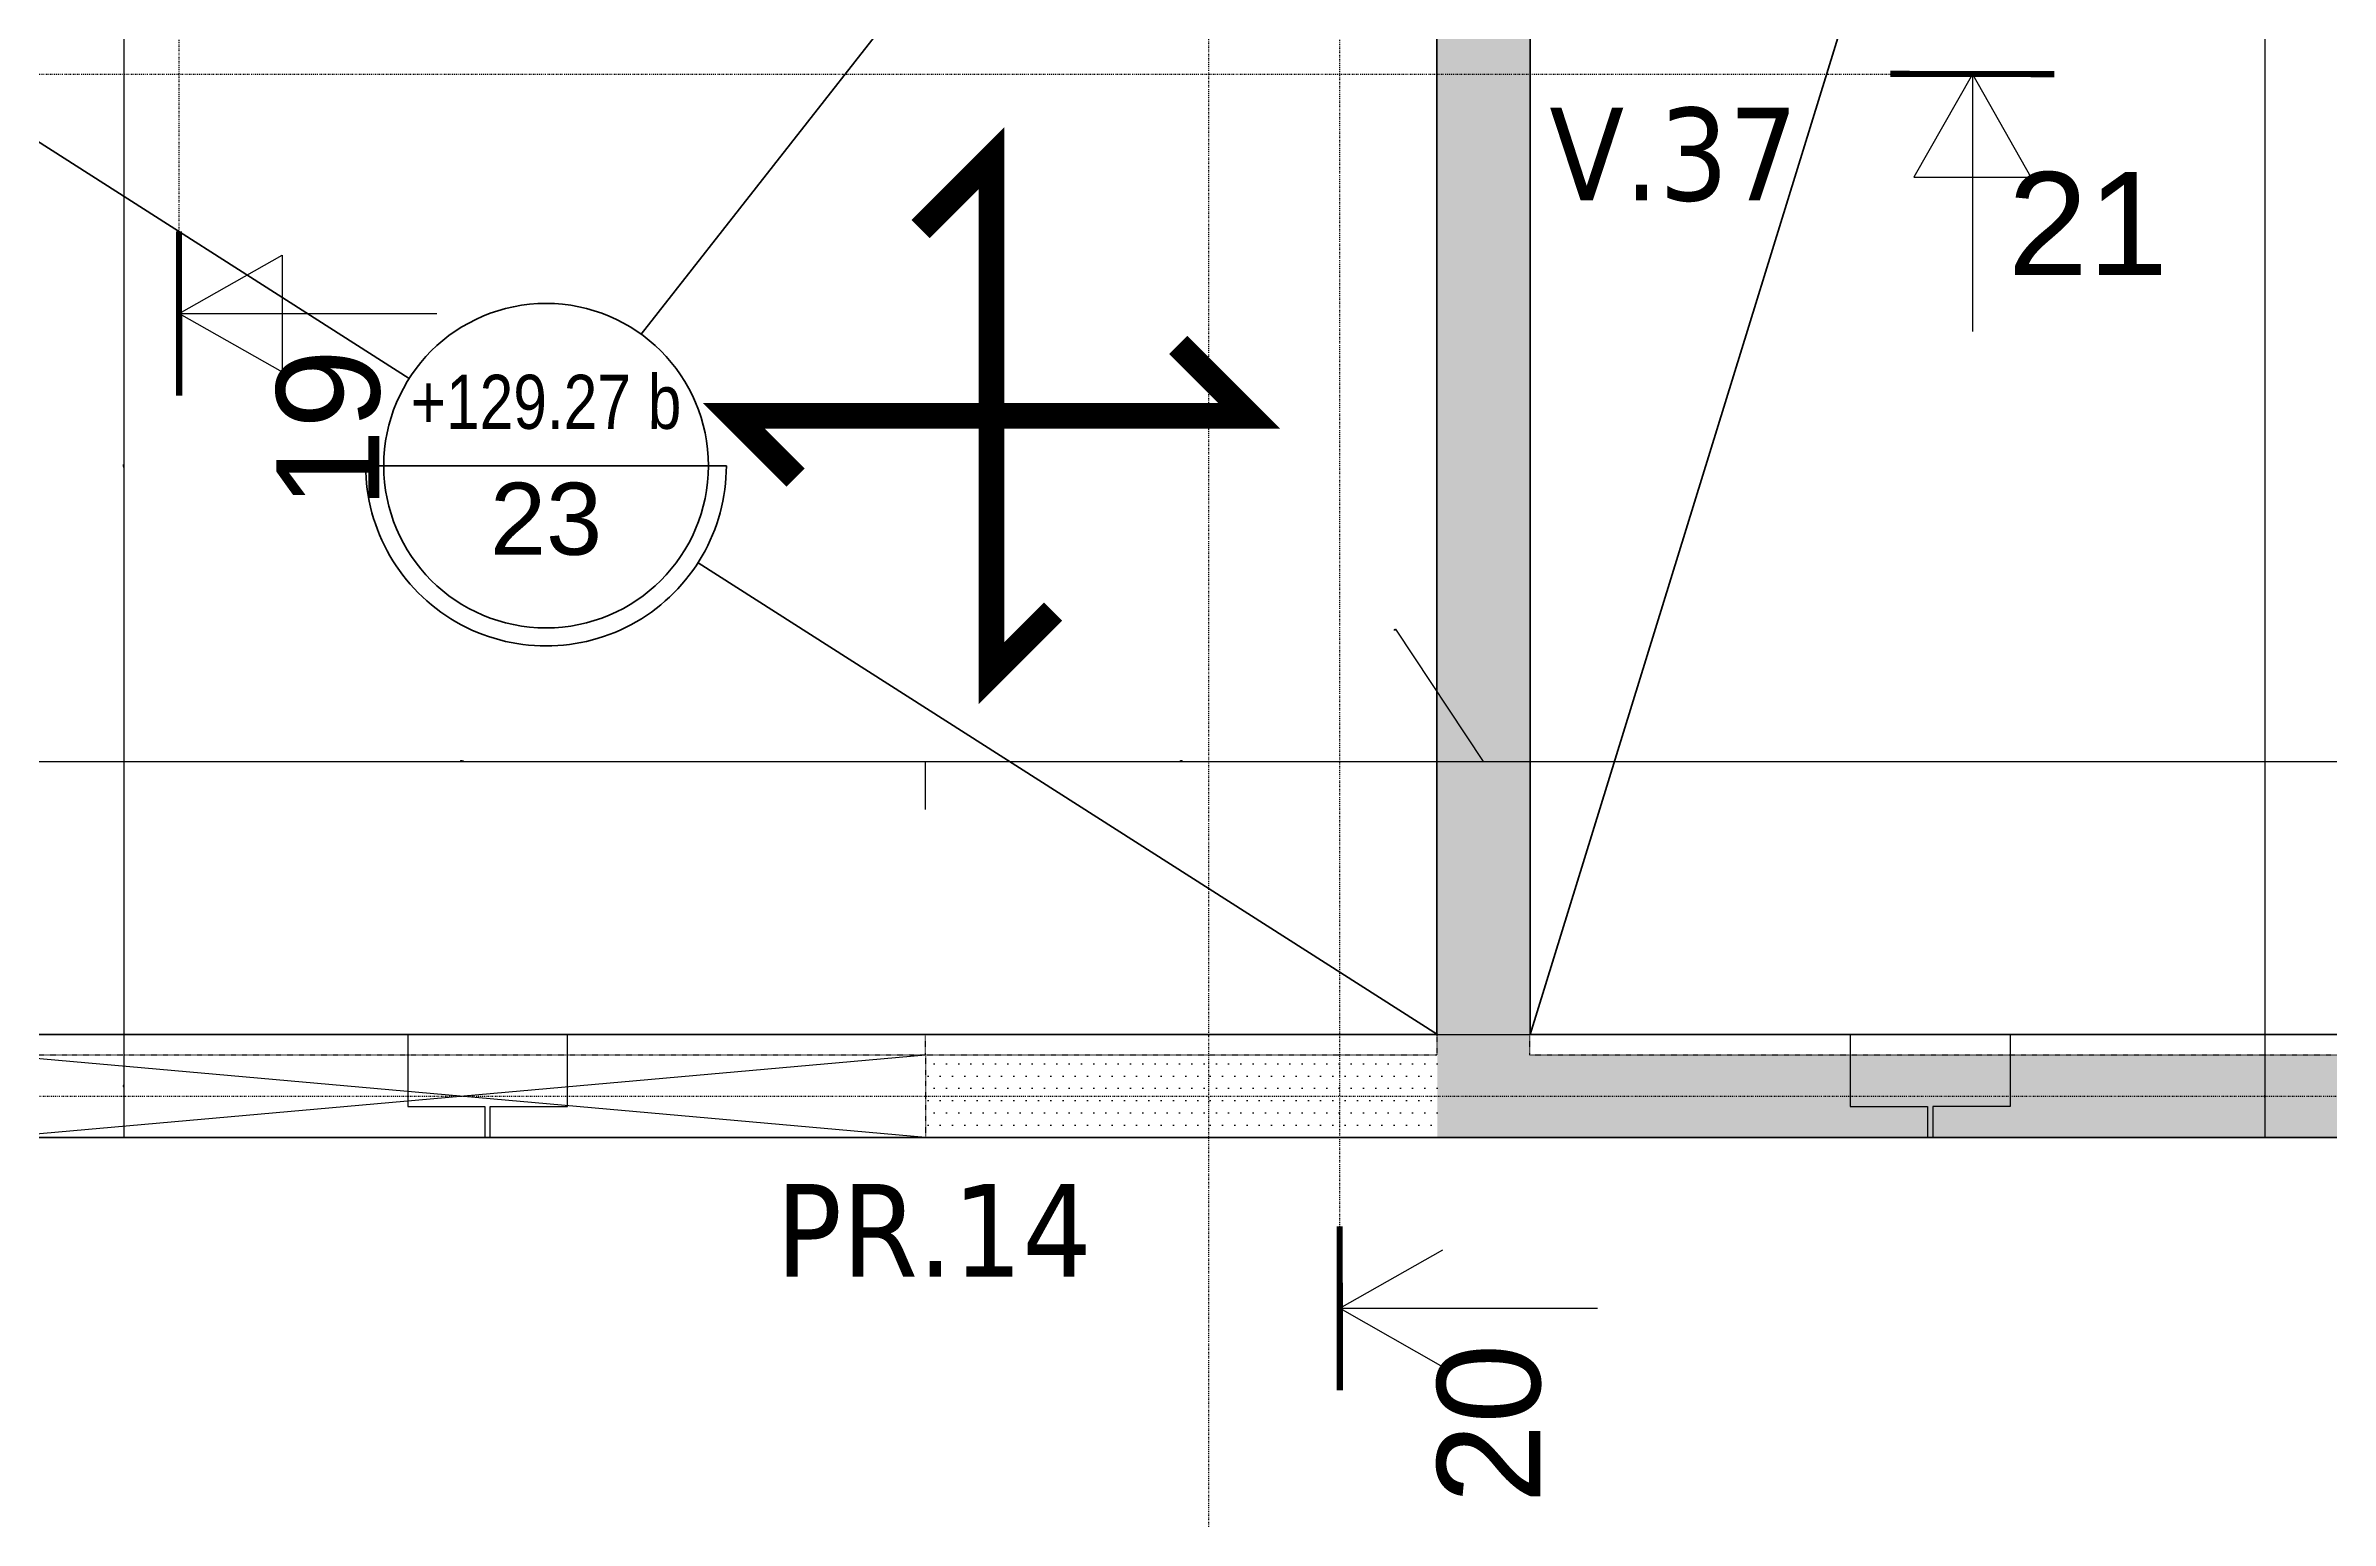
# Model space of a CAD drawing. Extents: x -12912 to 27386, y 1818 to 8189.
# Drawn here: x 5568.2 to 6011.7, y 5809.6 to 6095.9 of the extents above; entities that cross this region are included whole.
import ezdxf

# ---------------------------------------------------------------- set-up
doc = ezdxf.new("R2010")
doc.units = 0
doc.header["$MEASUREMENT"] = 0
for name, pattern in [('CACHE2', [4.7625, 3.175, -1.5875]), ('GrDotted', [0.4, 0.1, -0.1, 0.1, -0.1]), ('GrFeatureAxis', [0.85, 0.25, -0.2, 0.1, -0.2, 0.1]), ('STRICHPUNKT2_S11', [0.9, 0.7, -0.1, 0, -0.1])]:
    doc.linetypes.add(name, pattern=pattern)
doc.layers.get('0').update_dxf_attribs({"linetype": 'CONTINUOUS'})
doc.layers.get('DEFPOINTS').update_dxf_attribs({"linetype": 'CONTINUOUS'})
for name, color, linetype in [('K_ENT_M_Building_Coffrage PH Sous sol', 7, 'CONTINUOUS'), ('préfa v', 2, 'CONTINUOUS'), ('STR_COTATION', 1, 'CONTINUOUS'), ('STR_OPENING', 161, 'CONTINUOUS'), ('STR_SURCH', 9, 'CACHE2'), ('STR_TXT_PR', 2, 'CONTINUOUS'), ('STR_TXT_V', 102, 'CONTINUOUS')]:
    doc.layers.add(name, color=color, linetype=linetype)
for name, color, linetype, lineweight in [('STR_AXES', 4, 'STRICHPUNKT2_S11', 25), ('STR_dob_dalles', 130, 'CONTINUOUS', 35), ('STR_VOILES', 6, 'CONTINUOUS', 70)]:
    doc.layers.add(name, color=color, linetype=linetype, lineweight=lineweight)
doc.styles.add('EPAIS', font='TAHOMA.TTF')
doc.styles.add('GrCut', font='swissli.ttf', dxfattribs={"height": 0.2})
doc.styles.add('GrDimensions', font='simplex.shx')
doc.dimstyles.new('GrDimensions', dxfattribs={"dimtxt": 0.09, "dimasz": 0.05, "dimexe": 0.07, "dimexo": 0, "dimgap": 0.05, "dimtad": 1, "dimzin": 0, "dimdsep": 46, "dimtxsty": 'GrDimensions', "dimblk": 'ARCHTICK', "dimblk1": 'ARCHTICK', "dimblk2": 'ARCHTICK', "dimcen": 0.09, "dimadec": 0, "dimazin": 0, "dimtfac": 1, "dimtdec": 4, "dimtmove": 0, "dimatfit": 3, "dimldrblk": 'OPEN30', "dimfxl": 0, "dimtolj": 1, "dimtzin": 0, "dimarcsym": 0})
doc.dimstyles.new('nOVO', dxfattribs={"dimscale": 1.3, "dimtxt": 0.09, "dimasz": 0.05, "dimexe": 0.07, "dimexo": 0, "dimgap": 0.05, "dimtad": 1, "dimzin": 0, "dimdsep": 46, "dimtxsty": 'GrDimensions', "dimblk": 'ARCHTICK', "dimcen": 0.09, "dimadec": 0, "dimazin": 0, "dimtfac": 1, "dimtmove": 0, "dimatfit": 3, "dimldrblk": 'OPEN30', "dimfxl": 0, "dimtolj": 1, "dimtzin": 0, "dimarcsym": 0})
doc.dimstyles.new('Novo_MALKO', dxfattribs={"dimscale": 1.3, "dimtxt": 0.09, "dimasz": 0.05, "dimexe": 0.07, "dimexo": 0, "dimgap": 0.05, "dimtad": 1, "dimdec": 0, "dimlfac": 100, "dimzin": 0, "dimdsep": 46, "dimtxsty": 'GrDimensions', "dimblk": 'ARCHTICK', "dimcen": 0.09, "dimadec": 0, "dimazin": 0, "dimtfac": 1, "dimtdec": 0, "dimtmove": 0, "dimatfit": 3, "dimldrblk": 'OPEN30', "dimfxl": 0, "dimtolj": 1, "dimtzin": 0, "dimarcsym": 0})
pattern_1 = [(0, (5243.0074, 5883.9378), (1.190625, 2.38125), [0, -2.38125])]

# ---------------------------------------------------------------- blocks, each defined once
blk = doc.blocks.new('_ArchTick')
at = {"color": 0, "linetype": 'ByBlock', "const_width": 0.15}
blk.add_lwpolyline([(-0.5, -0.5), (0.5, 0.5)], dxfattribs=at)
blk = doc.blocks.new('*D261')
at = {"layer": 'DEFPOINTS', "color": 0, "linetype": 'Continuous'}
for p in [(5739.01, 5956.91), (5559.01, 5950.92), (5739.01, 5947.56)]:
    blk.add_point(p, dxfattribs=at)
at = {"layer": 'STR_COTATION', "color": 0, "linetype": 'Continuous', "lineweight": -2}
for p, q in [((5559.01, 5950.92), (5559.01, 5957)), ((5559.01, 5956.91), (5739.01, 5956.91)), ((5739.01, 5947.56), (5739.01, 5957))]:
    blk.add_line(p, q, dxfattribs=at)
at = {"layer": 'STR_COTATION', "color": 0, "linetype": 'Continuous', "lineweight": -2, "xscale": 0.065, "yscale": 0.065, "zscale": 0.065, "rotation": 180}
blk.add_blockref('_ArchTick', (5559.01, 5956.91), dxfattribs=at)
at = {"layer": 'STR_COTATION', "color": 0, "linetype": 'Continuous', "lineweight": -2, "xscale": 0.065, "yscale": 0.065, "zscale": 0.065}
blk.add_blockref('_ArchTick', (5739.01, 5956.91), dxfattribs=at)
at = {"layer": 'STR_COTATION', "color": 0, "linetype": 'Continuous', "lineweight": -3, "insert": (5649.01, 5957.03), "char_height": 0.117, "attachment_point": 5, "style": 'GrDimensions'}
blk.add_mtext('\\A1;180.00', dxfattribs=at)
blk = doc.blocks.new('_Open30')
at = {"color": 0, "linetype": 'ByBlock', "lineweight": -2}
for p, q in [((-1, 0.3), (0, 0)), ((0, 0), (-1, -0.3)), ((0, 0), (-1, 0))]:
    blk.add_line(p, q, dxfattribs=at)
blk = doc.blocks.new('*D262')
at = {"layer": 'DEFPOINTS', "color": 0, "linetype": 'Continuous'}
for p in [(5838.23, 5956.91), (5739.01, 5947.56), (5838.23, 5947.52)]:
    blk.add_point(p, dxfattribs=at)
at = {"layer": 'STR_COTATION', "color": 0, "linetype": 'Continuous', "lineweight": -2}
for p, q in [((5739.01, 5947.56), (5739.01, 5957)), ((5739.01, 5956.91), (5838.23, 5956.91)), ((5838.23, 5947.52), (5838.23, 5957))]:
    blk.add_line(p, q, dxfattribs=at)
at = {"layer": 'STR_COTATION', "color": 0, "linetype": 'Continuous', "lineweight": -2, "xscale": 0.065, "yscale": 0.065, "zscale": 0.065, "rotation": 180}
blk.add_blockref('_ArchTick', (5739.01, 5956.91), dxfattribs=at)
at = {"layer": 'STR_COTATION', "color": 0, "linetype": 'Continuous', "lineweight": -2, "xscale": 0.065, "yscale": 0.065, "zscale": 0.065}
blk.add_blockref('_ArchTick', (5838.23, 5956.91), dxfattribs=at)
at = {"layer": 'STR_COTATION', "color": 0, "linetype": 'Continuous', "lineweight": -3, "insert": (5788.62, 5957.03), "char_height": 0.117, "attachment_point": 5, "style": 'GrDimensions'}
blk.add_mtext('\\A1;9922', dxfattribs=at)
blk = doc.blocks.new('*D263')
at = {"layer": 'DEFPOINTS', "color": 0, "linetype": 'Continuous'}
for p in [(5856.37, 5956.91), (5856.37, 5953.86), (5838.23, 5947.52)]:
    blk.add_point(p, dxfattribs=at)
at = {"layer": 'STR_COTATION', "color": 0, "linetype": 'Continuous', "lineweight": -2}
for p, q in [((5830.43, 5982.38), (5829.93, 5982.38)), ((5847.3, 5956.91), (5830.43, 5982.38)), ((5838.23, 5947.52), (5838.23, 5957)), ((5838.23, 5956.91), (5856.37, 5956.91)), ((5856.37, 5953.86), (5856.37, 5957))]:
    blk.add_line(p, q, dxfattribs=at)
at = {"layer": 'STR_COTATION', "color": 0, "linetype": 'Continuous', "lineweight": -2, "xscale": 0.065, "yscale": 0.065, "zscale": 0.065, "rotation": 180}
blk.add_blockref('_ArchTick', (5838.23, 5956.91), dxfattribs=at)
at = {"layer": 'STR_COTATION', "color": 0, "linetype": 'Continuous', "lineweight": -2, "xscale": 0.065, "yscale": 0.065, "zscale": 0.065}
blk.add_blockref('_ArchTick', (5856.37, 5956.91), dxfattribs=at)
at = {"layer": 'STR_COTATION', "color": 0, "linetype": 'Continuous', "lineweight": -3, "insert": (5830.18, 5982.51), "char_height": 0.117, "attachment_point": 5, "style": 'GrDimensions'}
blk.add_mtext('\\A1;1813', dxfattribs=at)
blk = doc.blocks.new('*D264')
at = {"layer": 'DEFPOINTS', "color": 0, "linetype": 'Continuous'}
for p in [(6665.44, 5956.91), (5856.37, 5948.65), (6665.44, 5948.24)]:
    blk.add_point(p, dxfattribs=at)
at = {"layer": 'STR_COTATION', "color": 0, "linetype": 'Continuous', "lineweight": -2}
for p, q in [((5856.37, 5948.65), (5856.37, 5957)), ((5856.37, 5956.91), (6665.44, 5956.91)), ((6665.44, 5948.24), (6665.44, 5957))]:
    blk.add_line(p, q, dxfattribs=at)
at = {"layer": 'STR_COTATION', "color": 0, "linetype": 'Continuous', "lineweight": -2, "xscale": 0.065, "yscale": 0.065, "zscale": 0.065, "rotation": 180}
blk.add_blockref('_ArchTick', (5856.37, 5956.91), dxfattribs=at)
at = {"layer": 'STR_COTATION', "color": 0, "linetype": 'Continuous', "lineweight": -2, "xscale": 0.065, "yscale": 0.065, "zscale": 0.065}
blk.add_blockref('_ArchTick', (6665.44, 5956.91), dxfattribs=at)
at = {"layer": 'STR_COTATION', "color": 0, "linetype": 'Continuous', "lineweight": -3, "insert": (6260.9, 5957.03), "char_height": 0.117, "attachment_point": 5, "style": 'GrDimensions'}
blk.add_mtext('\\A1;80907', dxfattribs=at)
blk = doc.blocks.new('*D385')
at = {"layer": 'DEFPOINTS', "color": 0, "linetype": 'Continuous'}
for p in [(5576.99, 5903.92), (5583.48, 5903.92), (5576.99, 5883.91)]:
    blk.add_point(p, dxfattribs=at)
at = {"layer": 'STR_COTATION', "color": 0, "linetype": 'Continuous', "lineweight": -2}
for p, q in [((5576.99, 5903.92), (5583.57, 5903.92)), ((5583.48, 5883.91), (5583.48, 5903.92)), ((5576.99, 5883.91), (5583.57, 5883.91))]:
    blk.add_line(p, q, dxfattribs=at)
at = {"layer": 'STR_COTATION', "color": 0, "linetype": 'Continuous', "lineweight": -2, "xscale": 0.065, "yscale": 0.065, "zscale": 0.065}
for p, rotation in [((5583.48, 5903.92), 90), ((5583.48, 5883.91), 270)]:
    blk.add_blockref('_ArchTick', p, dxfattribs=dict(at, rotation=rotation))
at = {"layer": 'STR_COTATION', "color": 0, "linetype": 'Continuous', "lineweight": -3, "insert": (5583.36, 5893.92), "char_height": 0.117, "attachment_point": 5, "rotation": 90, "style": 'GrDimensions'}
blk.add_mtext('\\A1;2000', dxfattribs=at)
blk = doc.blocks.new('*D386')
at = {"layer": 'DEFPOINTS', "color": 0, "linetype": 'Continuous'}
for p in [(5574.74, 6124.65), (5583.48, 6124.65), (5576.99, 5903.92)]:
    blk.add_point(p, dxfattribs=at)
at = {"layer": 'STR_COTATION', "color": 0, "linetype": 'Continuous', "lineweight": -2}
for p, q in [((5574.74, 6124.65), (5583.57, 6124.65)), ((5583.48, 5903.92), (5583.48, 6124.65)), ((5576.99, 5903.92), (5583.57, 5903.92))]:
    blk.add_line(p, q, dxfattribs=at)
at = {"layer": 'STR_COTATION', "color": 0, "linetype": 'Continuous', "lineweight": -2, "xscale": 0.065, "yscale": 0.065, "zscale": 0.065}
for p, rotation in [((5583.48, 6124.65), 90), ((5583.48, 5903.92), 270)]:
    blk.add_blockref('_ArchTick', p, dxfattribs=dict(at, rotation=rotation))
at = {"layer": 'STR_COTATION', "color": 0, "linetype": 'Continuous', "lineweight": -3, "insert": (5583.36, 6014.28), "char_height": 0.117, "attachment_point": 5, "rotation": 90, "style": 'GrDimensions'}
blk.add_mtext('\\A1;220.73', dxfattribs=at)
blk = doc.blocks.new('*D855')
at = {"layer": 'DEFPOINTS', "color": 0, "ltscale": 4.5}
for p in [(5803.02, 7664.56), (7797.32, 7664.56), (7422.53, 5883.81)]:
    blk.add_point(p, dxfattribs=at)
at = {"layer": 'STR_COTATION', "color": 0, "lineweight": -2, "ltscale": 4.5}
for p, q in [((7797.22, 7664.56), (7797.41, 7664.56)), ((7797.32, 5883.81), (7797.32, 7664.56)), ((7797.22, 5883.81), (7797.41, 5883.81))]:
    blk.add_line(p, q, dxfattribs=at)
at = {"layer": 'STR_COTATION', "color": 0, "lineweight": -2, "ltscale": 4.5, "xscale": 0.065, "yscale": 0.065, "zscale": 0.065}
for p, rotation in [((7797.32, 7664.56), 90), ((7797.32, 5883.81), 270)]:
    blk.add_blockref('_ArchTick', p, dxfattribs=dict(at, rotation=rotation))
at = {"layer": 'STR_COTATION', "color": 0, "ltscale": 4.5, "insert": (7797.19, 6774.18), "char_height": 0.117, "attachment_point": 5, "rotation": 90, "style": 'GrDimensions'}
blk.add_mtext('\\A1;1780.75', dxfattribs=at)
blk = doc.blocks.new('*D962')
at = {"layer": 'DEFPOINTS', "color": 0, "ltscale": 4.5}
for p in [(5999.03, 5899.91), (6007.29, 5899.91), (6007.29, 5883.91)]:
    blk.add_point(p, dxfattribs=at)
at = {"layer": 'STR_COTATION', "color": 0, "lineweight": -2, "ltscale": 4.5}
for p, q in [((5999.12, 5899.91), (5998.94, 5899.91)), ((5999.03, 5883.91), (5999.03, 5899.91)), ((5999.12, 5883.91), (5998.94, 5883.91))]:
    blk.add_line(p, q, dxfattribs=at)
at = {"layer": 'STR_COTATION', "color": 0, "lineweight": -2, "ltscale": 4.5, "xscale": 0.065, "yscale": 0.065, "zscale": 0.065}
for p, rotation in [((5999.03, 5899.91), 90), ((5999.03, 5883.91), 270)]:
    blk.add_blockref('_ArchTick', p, dxfattribs=dict(at, rotation=rotation))
at = {"layer": 'STR_COTATION', "color": 0, "ltscale": 4.5, "insert": (5998.91, 5891.91), "char_height": 0.117, "attachment_point": 5, "rotation": 90, "style": 'GrDimensions'}
blk.add_mtext('\\A1;1600', dxfattribs=at)
blk = doc.blocks.new('*D963')
at = {"layer": 'DEFPOINTS', "color": 0, "ltscale": 4.5}
for p in [(5987.35, 6490.49), (5999.03, 6490.49), (6007.29, 5899.91)]:
    blk.add_point(p, dxfattribs=at)
at = {"layer": 'STR_COTATION', "color": 0, "lineweight": -2, "ltscale": 4.5}
for p, q in [((5998.94, 6490.49), (5999.12, 6490.49)), ((5999.03, 5899.91), (5999.03, 6490.49)), ((5999.12, 5899.91), (5998.94, 5899.91))]:
    blk.add_line(p, q, dxfattribs=at)
at = {"layer": 'STR_COTATION', "color": 0, "lineweight": -2, "ltscale": 4.5, "xscale": 0.065, "yscale": 0.065, "zscale": 0.065}
for p, rotation in [((5999.03, 6490.49), 90), ((5999.03, 5899.91), 270)]:
    blk.add_blockref('_ArchTick', p, dxfattribs=dict(at, rotation=rotation))
at = {"layer": 'STR_COTATION', "color": 0, "ltscale": 4.5, "insert": (5998.91, 6195.2), "char_height": 0.117, "attachment_point": 5, "rotation": 90, "style": 'GrDimensions'}
blk.add_mtext('\\A1;590.58', dxfattribs=at)

msp = doc.modelspace()

# ---------------------------------------------------------------- hatches: boundary and pattern name
at = {"layer": 'STR_SURCH', "linetype": 'Continuous'}
h = msp.add_hatch(dxfattribs=at)
h.set_pattern_fill('DOTS', color=256, scale=1.5, style=0)
h.set_pattern_definition(pattern_1)
h.paths.add_polyline_path([(5856.326, 5899.901), (5856.365, 6490.49), (5838.269, 6508.588), (5838.229, 5899.914), (5838.325, 5899.902)])
h = msp.add_hatch(dxfattribs=at)
h.set_pattern_fill('DOTS', color=256, scale=1.5, style=0)
h.set_pattern_definition(pattern_1)
h.paths.add_polyline_path([(5739.007, 5883.914), (5838.325, 5883.914), (5838.325, 5899.914), (5739.007, 5899.914)])
h = msp.add_hatch(dxfattribs=at)
h.set_pattern_fill('DOTS', color=256, scale=1.5, style=0)
h.set_pattern_definition(pattern_1)
h.paths.add_polyline_path([(5838.325, 5883.914), (7210.626, 5883.914), (7210.626, 5899.914), (5838.325, 5899.914)])

# ---------------------------------------------------------------- linework, layer by layer
at = {"color": 1, "linetype": 'ByBlock', "const_width": 5}
for points in [[(5751.796, 6024.032), (5751.796, 6074.032), (5738.042, 6060.278)], [(5751.796, 6024.032), (5801.796, 6024.032), (5788.042, 6037.785)], [(5713.786, 6012.041), (5701.796, 6024.032), (5751.796, 6024.032)], [(5763.786, 5986.023), (5751.796, 5974.032), (5751.796, 6024.032)]]:
    msp.add_lwpolyline(points, dxfattribs=at)
at = {"layer": 'K_ENT_M_Building_Coffrage PH Sous sol', "color": 7, "linetype": 'Continuous', "extrusion": (1.22461e-16, -2.71917e-32, -1)}
for p, q in [((5942.208, 6090.376), (5930.861, 6070.376)), ((5942.208, 6090.376), (5942.208, 6070.376)), ((5942.208, 6090.376), (5953.554, 6070.376)), ((5930.861, 6070.376), (5953.554, 6070.376)), ((5942.208, 6070.376), (5942.208, 6040.376))]:
    msp.add_line(p, q, dxfattribs=at)
at = {"layer": 'K_ENT_M_Building_Coffrage PH Sous sol', "color": 7, "linetype": 'Continuous'}
for p, q in [((5594.125, 6043.883), (5614.125, 6055.229)), ((5614.125, 6055.229), (5614.125, 6032.536)), ((5594.125, 6043.883), (5614.125, 6043.883)), ((5594.125, 6043.883), (5614.125, 6032.536)), ((5614.125, 6043.883), (5644.125, 6043.883)), ((5819.414, 5850.763), (5839.414, 5862.109)), ((5819.414, 5850.763), (5839.414, 5850.763)), ((5819.414, 5850.763), (5839.414, 5839.416)), ((5839.414, 5850.763), (5869.414, 5850.763))]:
    msp.add_line(p, q, dxfattribs=at)
at = {"layer": 'K_ENT_M_Building_Coffrage PH Sous sol', "color": 7, "linetype": 'GrFeatureAxis'}
for points in [[(5594.125, 6043.883), (5594.125, 6434.714)], [(5819.414, 5850.763), (5819.414, 6271.608)], [(5425.09, 6090.376), (5942.208, 6090.376)]]:
    msp.add_lwpolyline(points, dxfattribs=at)
at = {"layer": 'K_ENT_M_Building_Coffrage PH Sous sol', "color": 7, "linetype": 'Continuous', "extrusion": (1.22461e-16, -2.71917e-32, -1), "const_width": 1.2}
msp.add_lwpolyline([(-5926.283, 6090.396), (-5958.133, 6090.356)], dxfattribs=at)
at = {"layer": 'K_ENT_M_Building_Coffrage PH Sous sol', "color": 7, "linetype": 'Continuous', "const_width": 1.2}
for points in [[(5594.105, 6059.808), (5594.145, 6027.957)], [(5819.394, 5866.688), (5819.434, 5834.837)]]:
    msp.add_lwpolyline(points, dxfattribs=at)
at = {"layer": 'préfa v'}
for points in [[(5638.5, 5903.914), (5638.5, 5889.914), (5653.5, 5889.914), (5653.5, 5883.914), (5374.5, 5883.914), (5374.5, 5889.914), (5389.5, 5889.914), (5389.5, 5903.914)], [(5918.497, 5903.914), (5918.497, 5889.914), (5933.497, 5889.914), (5933.497, 5883.914), (5654.497, 5883.914), (5654.497, 5889.914), (5669.497, 5889.914), (5669.497, 5903.914)], [(5949.507, 5903.914), (5949.507, 5889.914), (5934.507, 5889.914), (5934.507, 5883.914), (6213.507, 5883.914), (6213.507, 5889.914), (6198.507, 5889.914), (6198.507, 5903.914)]]:
    msp.add_lwpolyline(points, close=True, dxfattribs=at)
at = {"layer": 'STR_AXES', "linetype": 'GrFeatureAxis'}
for p, q in [((5794.007, 5622.963), (5794.007, 8022.963)), ((-1309.741, 5891.914), (7906.576, 5891.914))]:
    msp.add_line(p, q, dxfattribs=at)
at = {"layer": 'STR_dob_dalles', "linetype": 'Continuous', "lineweight": 35}
for p, q in [((6149.1, 6852.095), (5856.366, 5903.925)), ((5638.804, 6031.279), (5492.367, 6124.722)), ((5630.358, 6014.337), (5700.358, 6014.333)), ((5694.862, 5995.506), (5838.366, 5903.926))]:
    msp.add_line(p, q, dxfattribs=at)
at = {"layer": 'STR_dob_dalles', "ltscale": 4.5}
msp.add_line((5683.793, 6039.877), (5838.251, 6236.698), dxfattribs=at)
at = {"layer": 'STR_dob_dalles', "linetype": 'Continuous', "lineweight": 35}
for major_axis, start_param, end_param in [((-22.274, 22.274), 3.9269908, 10.2101761), ((-24.749, 24.749), 0.7853389, 3.9269316)]:
    msp.add_ellipse((5665.358, 6014.335), major_axis=major_axis, ratio=1, start_param=start_param, end_param=end_param, dxfattribs=at)
at = {"layer": 'STR_OPENING', "linetype": 'Continuous'}
for p, q in [((5739.007, 5899.914), (5559.007, 5883.914)), ((5739.007, 5883.914), (5559.007, 5899.914)), ((5649.007, 5899.914), (5649.007, 5899.914)), ((5649.007, 5899.914), (5649.007, 5899.914))]:
    msp.add_line(p, q, dxfattribs=at)
at = {"layer": 'STR_SURCH', "linetype": 'GrDotted', "ltscale": 0.0625}
for p, q in [((5739.007, 5899.914), (5739.007, 5903.907)), ((5838.229, 5903.916), (5838.229, 5899.914)), ((5856.326, 5899.914), (5856.327, 5903.916))]:
    msp.add_line(p, q, dxfattribs=at)
at = {"layer": 'STR_SURCH', "linetype": 'GrDotted'}
for p, q in [((5739.007, 5899.914), (5559.007, 5899.914)), ((5838.229, 5899.914), (5739.007, 5899.914)), ((6665.439, 5899.914), (5856.326, 5899.914))]:
    msp.add_line(p, q, dxfattribs=at)
at = {"layer": 'STR_SURCH', "linetype": 'GrDotted', "ltscale": 0.25}
msp.add_line((5739.007, 5899.914), (5739.007, 5883.914), dxfattribs=at)
at = {"layer": 'STR_VOILES', "linetype": 'Continuous'}
for p, q in [((5838.269, 5903.916), (5838.268, 6124.65)), ((5856.366, 6124.747), (5856.366, 5903.916)), ((5559.007, 5903.916), (5739.007, 5903.916)), ((5739.007, 5903.916), (5838.269, 5903.916)), ((5856.366, 5903.916), (5934.007, 5903.916)), ((5934.007, 5903.916), (6064.006, 5903.916)), ((5739.007, 5883.914), (5559.007, 5883.914)), ((5934.007, 5883.914), (5739.007, 5883.914)), ((6214.007, 5883.914), (5934.007, 5883.914))]:
    msp.add_line(p, q, dxfattribs=at)

# ---------------------------------------------------------------- texts
at = {"layer": 'K_ENT_M_Building_Coffrage PH Sous sol', "color": 7, "linetype": 'Continuous', "insert": (5964.618, 6061.337), "char_height": 20, "attachment_point": 5, "style": 'GrCut'}
msp.add_mtext('21', dxfattribs=at)
at = {"layer": 'K_ENT_M_Building_Coffrage PH Sous sol', "color": 7, "linetype": 'Continuous', "char_height": 20, "attachment_point": 5, "rotation": 90, "style": 'GrCut'}
for s, insert in [('{19}', (5623.164, 6021.473)), ('{20}', (5848.453, 5828.353))]:
    msp.add_mtext(s, dxfattribs=dict(at, insert=insert))
at = {"layer": 'STR_dob_dalles', "linetype": 'Continuous', "lineweight": 35, "attachment_point": 8, "rotation": 359.99661}
for s, insert, char_height in [('{\\fSwis721 Lt BT|b0|i0|c0|p34;\\W0.8;+129.27 b}', (5665.359, 6021.335), 10.5), ('{\\fSwis721 Lt BT|b0|i0|c0|p34;23}', (5665.357, 5996.835), 14)]:
    msp.add_mtext(s, dxfattribs=dict(at, insert=insert, char_height=char_height))
at = {"layer": 'STR_TXT_PR', "ltscale": 4.5, "style": 'EPAIS'}
msp.add_text('PR.14', height=18, dxfattribs=at).set_placement((5709.986, 5856.87))
at = {"layer": 'STR_TXT_V', "ltscale": 4.5, "style": 'EPAIS'}
msp.add_text('V.37', height=18, dxfattribs=at).set_placement((5860.084, 6065.827))

# ---------------------------------------------------------------- dimensions: what is measured, and where the dimension line sits
at = {"layer": 'STR_COTATION', "ltscale": 4.5}
for base, p1, p2, picture, middle in [((7797.316, 7664.561), (7422.532, 5883.809), (5803.015, 7664.561), '*D855', (7797.192, 6774.185)), ((5999.03, 6490.49), (6007.291, 5899.914), (5987.351, 6490.49), '*D963', (5998.906, 6195.202))]:
    dim = msp.add_linear_dim(base=base, p1=p1, p2=p2, angle=90, dimstyle='nOVO', dxfattribs=at)
    dim.commit()
    dim.dimension.update_dxf_attribs({"geometry": picture, "text_midpoint": middle})
at = {"layer": 'STR_COTATION', "linetype": 'Continuous', "lineweight": -3}
for base, p1, p2, override, picture, middle in [((5583.479, 6124.65), (5576.992, 5903.916), (5574.736, 6124.65), {"dimscale": 1.3, "dimtmove": 1}, '*D386', (5583.355, 6014.283)), ((5583.479, 5903.916), (5576.992, 5883.914), (5576.992, 5903.916), {"dimscale": 1.3, "dimtxt": 0.09, "dimasz": 0.05, "dimexe": 0.07, "dimexo": 0, "dimgap": 0.05, "dimtad": 1, "dimjust": 0, "dimtih": 0, "dimtoh": 0, "dimdec": 0, "dimlfac": 100, "dimrnd": 0, "dimzin": 0, "dimdsep": 46, "dimlunit": 2, "dimpost": '', "dimtxsty": 'GrDimensions', "dimblk": 'ArchTick', "dimblk1": 'ArchTick', "dimblk2": 'ArchTick', "dimsah": 0, "dimtsz": 0, "dimcen": 0.09, "dimdle": 0, "dimse1": 0, "dimse2": 0, "dimsd1": 0, "dimsd2": 0, "dimclrd": 0, "dimclre": 0, "dimclrt": 0, "dimaunit": 0, "dimadec": 0, "dimazin": 0, "dimtol": 0, "dimlim": 0, "dimtp": 0, "dimtm": 0, "dimtfac": 1, "dimtdec": 4, "dimtix": 0, "dimtofl": 1, "dimtmove": 1, "dimatfit": 3, "dimldrblk": 'Open30', "dimtvp": 0, "dimfrac": 0, "dimtolj": 1, "dimtzin": 0, "dimlwd": 65534, "dimlwe": 65534}, '*D385', (5583.355, 5893.915))]:
    dim = msp.add_linear_dim(base=base, p1=p1, p2=p2, angle=90, dimstyle='GrDimensions', override=override, dxfattribs=at)
    dim.commit()
    dim.dimension.update_dxf_attribs({"geometry": picture, "text_midpoint": middle})
dim = msp.add_linear_dim(base=(5856.366, 5956.905), p1=(5838.232, 5947.52), p2=(5856.366, 5953.856), dimstyle='GrDimensions', override={"dimscale": 1.3, "dimdec": 0, "dimlfac": 100, "dimzin": 0, "dimtmove": 1}, dxfattribs=at)
dim.commit()
dim.dimension.update_dxf_attribs({"geometry": '*D263', "text_midpoint": (5830.367, 5982.382), "dimtype": 160})
for base, p1, p2, override, picture, middle in [((5739.007, 5956.905), (5559.007, 5950.918), (5739.007, 5947.556), {"dimscale": 1.3, "dimtmove": 1}, '*D261', (5649.007, 5957.029)), ((5838.232, 5956.9051), (5739.0074, 5947.5564), (5838.232, 5947.5197), {"dimscale": 1.3, "dimdec": 0, "dimlfac": 100, "dimzin": 0, "dimtmove": 1}, '*D262', (5788.6197, 5957.0286)), ((6665.439, 5956.905), (5856.366, 5948.654), (6665.439, 5948.238), {"dimscale": 1.3, "dimdec": 0, "dimlfac": 100, "dimzin": 0, "dimtmove": 1}, '*D264', (6260.903, 5957.029))]:
    dim = msp.add_linear_dim(base=base, p1=p1, p2=p2, dimstyle='GrDimensions', override=override, dxfattribs=at)
    dim.commit()
    dim.dimension.update_dxf_attribs({"geometry": picture, "text_midpoint": middle})
at = {"layer": 'STR_COTATION', "ltscale": 4.5}
dim = msp.add_linear_dim(base=(5999.03, 5899.914), p1=(6007.291, 5883.914), p2=(6007.291, 5899.914), angle=90, dimstyle='Novo_MALKO', override={"dimtmove": 1}, dxfattribs=at)
dim.commit()
dim.dimension.update_dxf_attribs({"geometry": '*D962', "text_midpoint": (5998.906, 5891.914)})

doc.saveas('drawing.dxf')
